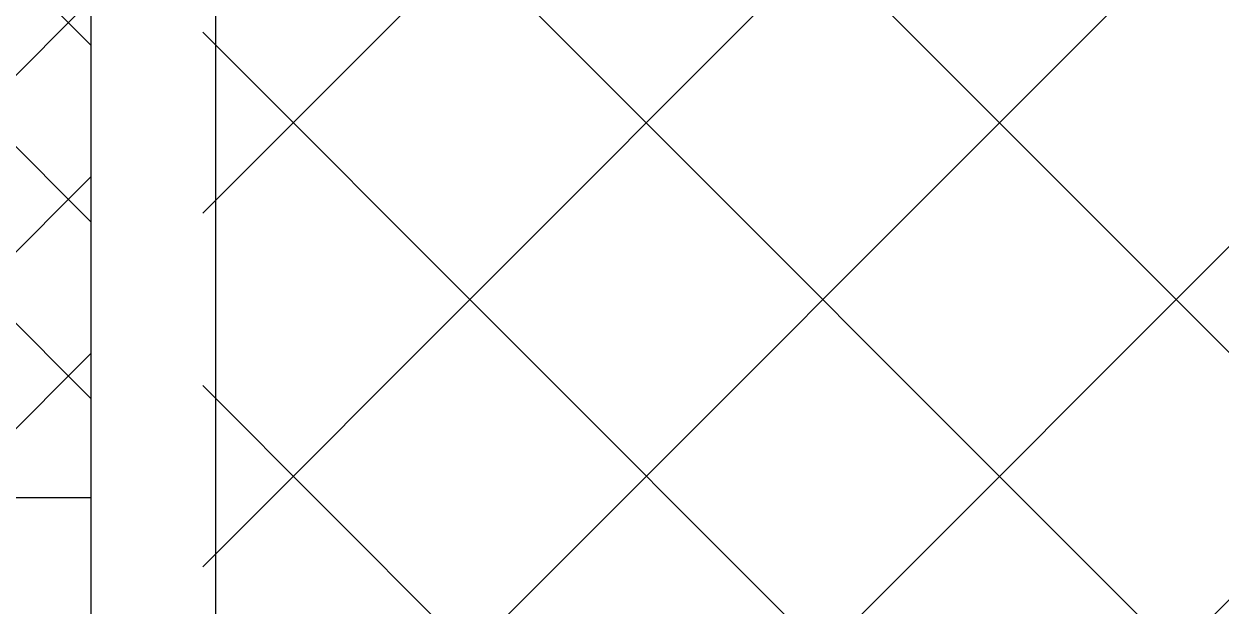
# Model space of a CAD drawing. Header units: millimetres. Extents: x -4391136 to -1798569, y -886572 to -291056.
# Drawn here: x -2408861.8 to -2408382.4, y -394433.8 to -394200.9 of the extents above; entities that cross this region are included whole.
import ezdxf

# ---------------------------------------------------------------- set-up
doc = ezdxf.new("R2010")
doc.units = ezdxf.units.MM
doc.layers.add('000 - CONCRETE_EX_BUILDING_MAIN_COLOR_1', color=7, linetype='Continuous')

# ---------------------------------------------------------------- blocks, each defined once
blk = doc.blocks.new('DPA_CP_Fence Type D - Fence Post Left w MRTA Logo-V78-ENTRANCE 2 - ENLARGE ELEVATION 3')
at = {"layer": '000 - CONCRETE_EX_BUILDING_MAIN_COLOR_1', "lineweight": 9}
h = blk.add_hatch(dxfattribs=at)
h.set_pattern_fill('FP_8', style=0, pattern_type=2)
h.set_pattern_definition([(45, (-2739911.39, 101340), (-35.35533905932738, 35.35533905932738), []), (135, (-2739911.39, 101340), (-35.35533905932738, -35.35533905932737), [])])
h.paths.add_polyline_path([(-2740112.815757024, 101389.8683475026), (-2740092.727068963, 101389.8683475026), (-2740092.727068963, 101990), (-2740042.727068963, 101990), (-2740042.727068963, 102290), (-2740142.82360962, 102290.0000000001), (-2740142.82360962, 102890.1316524977), (-2740180.347269379, 102890.1316524977), (-2740180.347269379, 101389.8683475026)])
h.paths.add_polyline_path([(-2741650.120364879, 101440.0000000001), (-2741605.347269379, 101440.0000000001), (-2741605.347269379, 102590), (-2741671.786711354, 102590), (-2741671.786711354, 101440.0000000001)])
h.paths.add_polyline_path([(-2740405.347269379, 101440.0000000001), (-2740330.347269379, 101440.0000000001), (-2740330.347269379, 102590), (-2740405.347269379, 102590), (-2740405.347269379, 101480.7166517276)])
h.paths.add_polyline_path([(-2741671.786711354, 102790.0000000001), (-2741605.347269379, 102790.0000000001), (-2741605.347269379, 102890.1316524977), (-2741636.389996139, 102890.1316524977), (-2741658.331962314, 102886.5679928139), (-2741671.786711354, 102880.900539652), (-2741671.786711354, 102813.1370616503)])
h.paths.add_polyline_path([(-2740330.347269379, 102790.0000000001), (-2740330.347269379, 102890.1316524977), (-2740405.347269379, 102890.1316524977), (-2740405.347269379, 102790.0000000001)])
blk = doc.blocks.new('DR-SG-SW-Wire Screen_Fence - D50-1200x2000 mm-34133114-ENTRANCE 2 - ENLARGE ELEVATION 3')
at = {"layer": '000 - CONCRETE_EX_BUILDING_MAIN_COLOR_1', "lineweight": 9}
h = blk.add_hatch(dxfattribs=at)
h.set_pattern_fill('FP_18', style=0, pattern_type=2)
h.set_pattern_definition([(135, (-2738690.075, 102289.859), (70.71067811865476, 70.71067811865474), []), (45, (-2738690.075, 102289.859), (70.71067811865476, -70.71067811865476), [])])
h.paths.add_polyline_path([(-2741382.763041773, 101184.7323176247), (-2740505.347269379, 101184.7323176247), (-2740490.365132766, 101187.0424689005), (-2740476.698599016, 101192.996406497), (-2740465.295592653, 101202.6043711324), (-2740456.203353687, 101215.3279757314), (-2740451.689464321, 101228.5587879168), (-2740450.079587004, 101241.6671299514), (-2740450.517114942, 102992.8130420433), (-2740452.329175028, 103001.4412120966), (-2740453.761675234, 103004.880746457), (-2740469.63659126, 103025.5693398142), (-2740490.347269379, 103041.461202074), (-2740496.547709005, 103044.0295082599), (-2740507.014399331, 103045.2676823754), (-2741507.526489169, 103044.9287363062), (-2741516.788481475, 103042.9353002892), (-2741520.59453795, 103041.2714662261), (-2741541.057947498, 103025.5693398142), (-2741556.949809757, 103004.8586616955), (-2741559.334183015, 102999.1022754372), (-2741560.614951754, 102987.0654664593), (-2741560.614951754, 101240), (-2741558.33476108, 101225.090447157), (-2741552.350862882, 101211.3513296367), (-2741542.742898246, 101199.9483232737), (-2741530.019293648, 101190.8560843081), (-2741516.441703326, 101186.2934002648), (-2741503.680139428, 101184.7323176247), (-2741449.60237255, 101184.7323176247)])
at = {"layer": '000 - CONCRETE_EX_BUILDING_MAIN_COLOR_1', "color": 7}
for p, q in [((-2741605.347269379, 102990), (-2741605.347269379, 101390.0000000002)), ((-2741555.347269379, 101240), (-2741555.347269379, 102990)), ((-2741671.786711351, 101439.9999999999), (-2741605.347269376, 101439.9999999999)), ((-2741671.786711351, 101439.9999999999), (-2741605.347269376, 101439.9999999999))]:
    blk.add_line(p, q, dxfattribs=at)
blk = doc.blocks.new('W-1-PP17-ENT2_REV00_20260527-083622_ELEVATION_3_EX')
at = {"layer": '000 - CONCRETE_EX_BUILDING_MAIN_COLOR_1', "color": 7}
for name in ['DR-SG-SW-Wire Screen_Fence - D50-1200x2000 mm-34133114-ENTRANCE 2 - ENLARGE ELEVATION 3', 'DPA_CP_Fence Type D - Fence Post Left w MRTA Logo-V78-ENTRANCE 2 - ENLARGE ELEVATION 3']:
    blk.add_blockref(name, (2740142.744708746, 5.820766091346741e-11), dxfattribs=at)

msp = doc.modelspace()

# ---------------------------------------------------------------- block references
at = {"color": 7}
msp.add_blockref('W-1-PP17-ENT2_REV00_20260527-083622_ELEVATION_3_EX', (-2407372.338621528, -495830.4466722279), dxfattribs=at)

doc.saveas('drawing.dxf')
